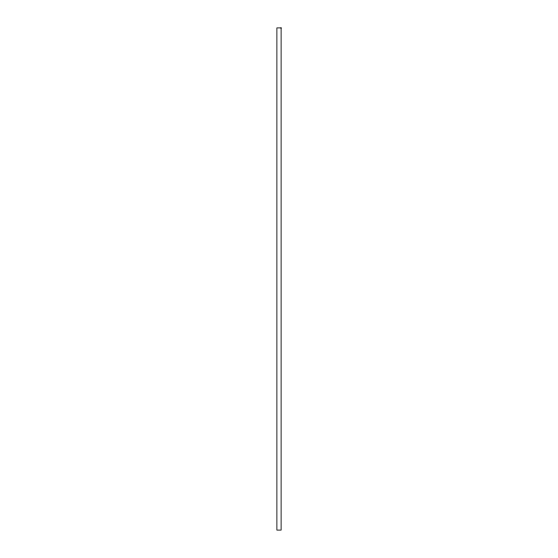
<?xml version="1.0" encoding="UTF-8"?>
<svg xmlns="http://www.w3.org/2000/svg" width="558" height="558" viewBox="0 0 558 558"><rect width="100%" height="100%" fill="white"/><g stroke="black" fill="none" stroke-linecap="round" stroke-linejoin="round"><path stroke-width="0.84" d="M281.113 27.9L276.887 27.9L276.887 530.1L281.113 530.1L281.113 27.9"/></g></svg>
